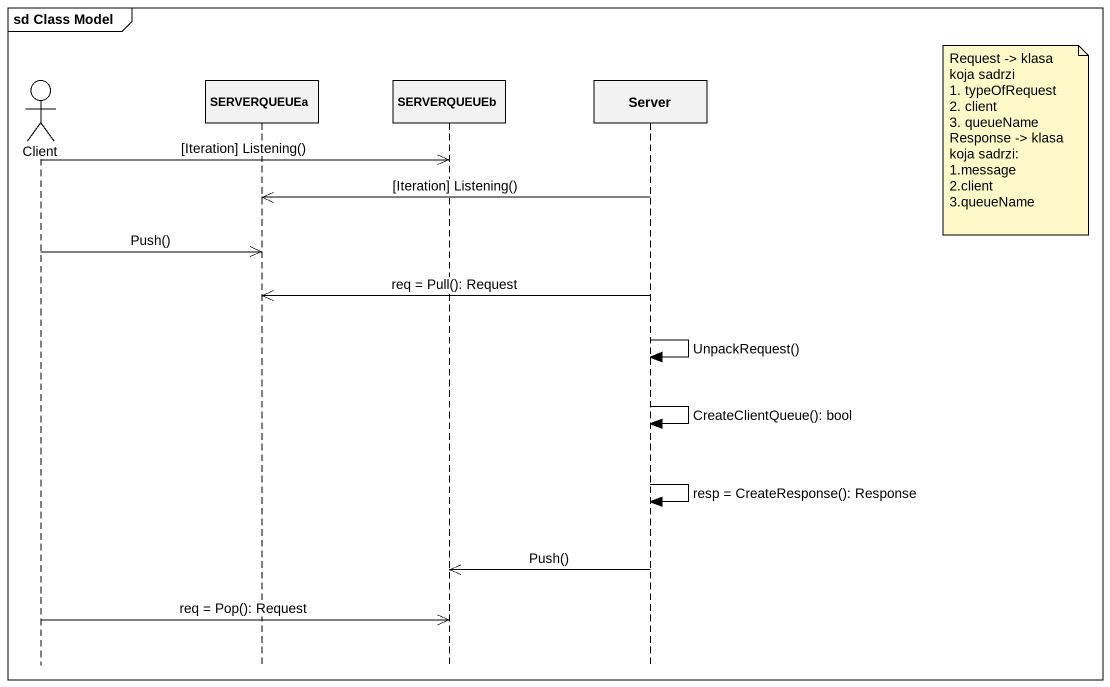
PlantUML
@startuml
mainframe sd Class Model
hide footbox
actor Client
participant SERVERQUEUEa
participant SERVERQUEUEb
participant Server

note right of Server
  Request -> klasa koja sadrzi
  1. typeOfRequest
  2. client
  3. queueName
  Response -> klasa koja sadrzi:
  1.message
  2.client
  3.queueName
end note
Client ->> SERVERQUEUEb : [Iteration] Listening()
Server ->> SERVERQUEUEa : [Iteration] Listening()
Client ->> SERVERQUEUEa : Push()
Server ->> SERVERQUEUEa : req = Pull(): Request
Server -> Server : UnpackRequest()
Server -> Server : CreateClientQueue(): bool
Server -> Server : resp = CreateResponse(): Response
Server ->> SERVERQUEUEb : Push()
Client ->> SERVERQUEUEb : req = Pop(): Request
@enduml
